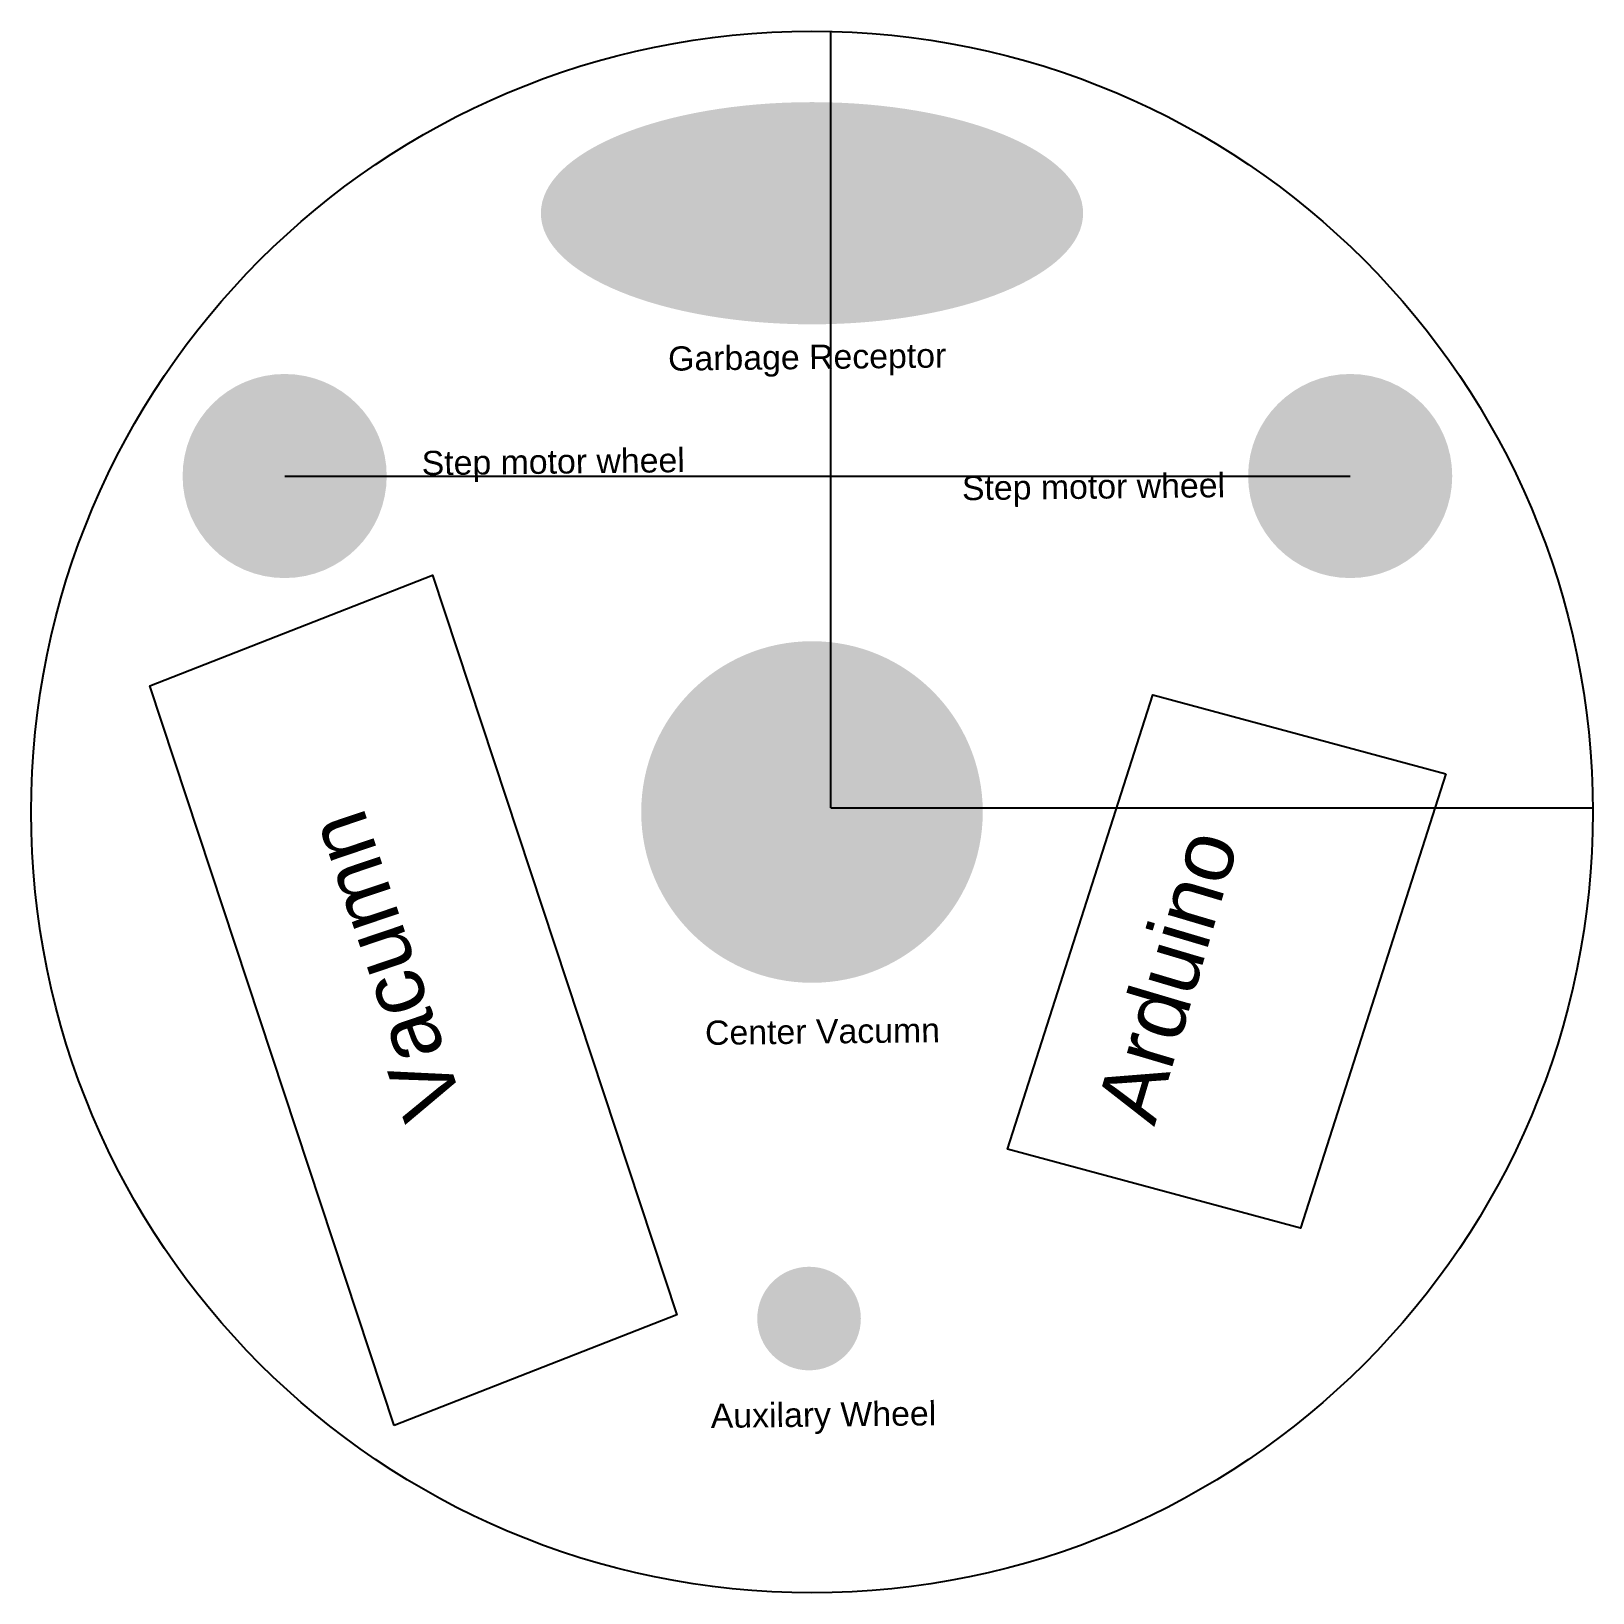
# Model space of a CAD drawing. Header units: millimetres. Extents: x -0.396 to 0.386, y -0.388 to 0.393.
import ezdxf

# ---------------------------------------------------------------- set-up
doc = ezdxf.new("R2010")
doc.units = ezdxf.units.MM
doc.styles.get("Standard").update_dxf_attribs({"font": 'arial.ttf'})
pattern_1 = [(0, (0, 0), (0, 6.985), [5.08, -1.905]), (90, (0, 0), (-6.985, 4e-16), [5.08, -1.905])]

msp = doc.modelspace()

# ---------------------------------------------------------------- hatches: boundary and pattern name
h = msp.add_hatch()
h.set_pattern_fill('ANGLE', color=256)
h.set_pattern_definition(pattern_1)
h.paths.add_polyline_path([(0.386, 0.00242, 1), (-0.39567, 0.00242, 1)])
h = msp.add_hatch()
h.set_pattern_fill('ANGLE', color=256)
h.set_pattern_definition(pattern_1)
h.paths.add_polyline_path([(0.386, 0.00242, 1), (-0.39567, 0.00242, 1)])
h.paths.add_polyline_path([(0.09303, -0.16633), (0.1658, 0.0611), (0.31247, 0.02155), (0.23969, -0.20587)], flags=16)
h.paths.add_polyline_path([(0.01962, -0.25115, -1), (-0.03224, -0.25115, -1)], flags=16)
h.paths.add_polyline_path([(-0.09033, 0.00242, -1), (0.08065, 0.00242, -1)], flags=16)
h.paths.add_polyline_path([(-0.07256, -0.24925), (-0.21398, -0.3047), (-0.33627, 0.06557), (-0.19485, 0.12101)], flags=16)
h.paths.add_polyline_path([(0.21348, 0.1706), (-0.21773, 0.1706, -1), (-0.3199, 0.1706, -1), (-0.21773, 0.1706), (0.21348, 0.1706, -1), (0.31565, 0.1706, -1)], flags=16)
edge = h.paths.add_edge_path(flags=16)
edge.add_ellipse((-0.00484, 0.30215), major_axis=(0.13572, 0), ratio=0.40972, start_angle=0, end_angle=360, ccw=False)
h.paths.add_polyline_path([(-0.3199, 0.1706, -1), (-0.21773, 0.1706, -1)], flags=0)
h.paths.add_polyline_path([(0.06657, 0.15161), (0.20435, 0.15323), (0.20406, 0.1782), (0.06628, 0.17658)], flags=24)
h.paths.add_polyline_path([(-0.20387, 0.16414), (-0.06609, 0.16576), (-0.06638, 0.19073), (-0.20416, 0.18911)], flags=24)
h.paths.add_polyline_path([(-0.06211, -0.12104), (0.06156, -0.11958), (0.06126, -0.09462), (-0.0624, -0.09607)], flags=24)
h.paths.add_polyline_path([(-0.08065, 0.21645), (0.06489, 0.21816), (0.0646, 0.24313), (-0.08095, 0.24142)], flags=24)
h.paths.add_polyline_path([(-0.05844, -0.31256), (0.06053, -0.31116), (0.06023, -0.28619), (-0.05873, -0.28759)], flags=24)
h.paths.add_polyline_path([(0.18049, -0.1676), (0.22731, -0.01), (0.16623, 0.00815), (0.11941, -0.14946)], flags=8)
h.paths.add_polyline_path([(-0.16062, -0.14665), (-0.21621, 0.01815), (-0.27659, -0.00222), (-0.221, -0.16702)], flags=8)
h = msp.add_hatch()
h.set_pattern_fill('ANGLE', color=256)
h.set_pattern_definition(pattern_1)
h.paths.add_polyline_path([(0.386, 0.00242, 1), (-0.39567, 0.00242, 1)])
h.paths.add_polyline_path([(0.23969, -0.20587), (0.09303, -0.16633), (0.1658, 0.0611), (0.31247, 0.02155)], flags=16)
h.paths.add_polyline_path([(-0.03224, -0.25115, -1), (0.01962, -0.25115, -1)], flags=16)
h.paths.add_polyline_path([(-0.09033, 0.00242, -1), (0.08065, 0.00242, -1)], flags=16)
h.paths.add_polyline_path([(-0.07256, -0.24925), (-0.21398, -0.3047), (-0.33627, 0.06557), (-0.19485, 0.12101)], flags=16)
h.paths.add_polyline_path([(0.21348, 0.1706), (-0.21773, 0.1706, -1), (-0.3199, 0.1706, -1), (-0.21773, 0.1706), (0.21348, 0.1706, -1), (0.31565, 0.1706, -1)], flags=16)
edge = h.paths.add_edge_path(flags=16)
edge.add_ellipse((-0.00484, 0.30215), major_axis=(0.13572, 0), ratio=0.40972, start_angle=0, end_angle=360, ccw=False)
h.paths.add_polyline_path([(-0.3199, 0.1706, -1), (-0.21773, 0.1706, -1)], flags=0)
h.paths.add_polyline_path([(0.06657, 0.15161), (0.20435, 0.15323), (0.20406, 0.1782), (0.06628, 0.17658)], flags=24)
h.paths.add_polyline_path([(-0.20387, 0.16414), (-0.06609, 0.16576), (-0.06638, 0.19073), (-0.20416, 0.18911)], flags=24)
h.paths.add_polyline_path([(-0.06211, -0.12104), (0.06156, -0.11958), (0.06126, -0.09462), (-0.0624, -0.09607)], flags=24)
h.paths.add_polyline_path([(-0.08065, 0.21645), (0.06489, 0.21816), (0.0646, 0.24313), (-0.08095, 0.24142)], flags=24)
h.paths.add_polyline_path([(-0.05844, -0.31256), (0.06053, -0.31116), (0.06023, -0.28619), (-0.05873, -0.28759)], flags=24)
h.paths.add_polyline_path([(0.18049, -0.1676), (0.22731, -0.01), (0.16623, 0.00815), (0.11941, -0.14946)], flags=8)
h.paths.add_polyline_path([(-0.16062, -0.14665), (-0.21621, 0.01815), (-0.27659, -0.00222), (-0.221, -0.16702)], flags=8)
h = msp.add_hatch(color=256)
edge = h.paths.add_edge_path()
edge.add_ellipse((-0.00484, 0.30215), major_axis=(0.13572, 0), ratio=0.40972, start_angle=0, end_angle=360, ccw=False)
h = msp.add_hatch(color=256)
edge = h.paths.add_edge_path()
edge.add_ellipse((-0.00484, 0.30215), major_axis=(0.13572, 0), ratio=0.40972, start_angle=0, end_angle=360, ccw=False)
h = msp.add_hatch(color=256)
h.paths.add_polyline_path([(0.01962, -0.25115, 1), (-0.03224, -0.25115, 1)])
h.paths.add_polyline_path([(0.06657, 0.15161), (0.20435, 0.15323), (0.20406, 0.1782), (0.06628, 0.17658)], flags=9)
h.paths.add_polyline_path([(-0.20387, 0.16414), (-0.06609, 0.16576), (-0.06638, 0.19073), (-0.20416, 0.18911)], flags=9)
h.paths.add_polyline_path([(-0.06211, -0.12104), (0.06156, -0.11958), (0.06126, -0.09462), (-0.0624, -0.09607)], flags=9)
h.paths.add_polyline_path([(-0.08065, 0.21645), (0.06489, 0.21816), (0.0646, 0.24313), (-0.08095, 0.24142)], flags=9)
h.paths.add_polyline_path([(-0.16062, -0.14665), (-0.21621, 0.01815), (-0.27659, -0.00222), (-0.221, -0.16702)], flags=9)
h.paths.add_polyline_path([(-0.05844, -0.31256), (0.06053, -0.31116), (0.06023, -0.28619), (-0.05873, -0.28759)], flags=9)
h.paths.add_polyline_path([(0.18049, -0.1676), (0.22731, -0.01), (0.16623, 0.00815), (0.11941, -0.14946)], flags=9)
h = msp.add_hatch(color=256)
h.paths.add_polyline_path([(0.01962, -0.25115, 1), (-0.03224, -0.25115, 1)])
h.paths.add_polyline_path([(0.06657, 0.15161), (0.20435, 0.15323), (0.20406, 0.1782), (0.06628, 0.17658)], flags=9)
h.paths.add_polyline_path([(-0.20387, 0.16414), (-0.06609, 0.16576), (-0.06638, 0.19073), (-0.20416, 0.18911)], flags=9)
h.paths.add_polyline_path([(-0.06211, -0.03962), (0.06156, -0.03817), (0.06126, -0.0132), (-0.0624, -0.01465)], flags=9)
h.paths.add_polyline_path([(-0.08065, 0.21645), (0.06489, 0.21816), (0.0646, 0.24313), (-0.08095, 0.24142)], flags=9)
h.paths.add_polyline_path([(-0.16062, -0.14665), (-0.21621, 0.01815), (-0.27659, -0.00222), (-0.221, -0.16702)], flags=9)
h.paths.add_polyline_path([(-0.05844, -0.31256), (0.06053, -0.31116), (0.06023, -0.28619), (-0.05873, -0.28759)], flags=9)
h.paths.add_polyline_path([(0.18049, -0.1676), (0.22731, -0.01), (0.16623, 0.00815), (0.11941, -0.14946)], flags=9)
h = msp.add_hatch(color=256)
h.paths.add_polyline_path([(0.31565, 0.1706, 1), (0.21348, 0.1706, 1)])
h.paths.add_polyline_path([(-0.3199, 0.1706, 1), (-0.21773, 0.1706, 1)])
h = msp.add_hatch(color=256)
h.paths.add_polyline_path([(0.31565, 0.1706, 1), (0.21348, 0.1706, 1)])
h.paths.add_polyline_path([(-0.3199, 0.1706, 1), (-0.21773, 0.1706, 1)])
msp.add_hatch(color=256).paths.add_polyline_path([(-0.09033, 0.00242, 1), (0.08065, 0.00242, 1)])
msp.add_hatch(color=256).paths.add_polyline_path([(-0.09033, 0.00242, 1), (0.08065, 0.00242, 1)])

# ---------------------------------------------------------------- linework, layer by layer
msp.add_line((-0.26881, 0.1706, 0.18985), (0.26456, 0.1706, 0.18985))
at = {"elevation": 0.18985}
for points in [[(-0.21398, -0.3047), (-0.33627, 0.06557), (-0.19485, 0.12101), (-0.07256, -0.24925)], [(0.31247, 0.02155), (0.23969, -0.20587), (0.09303, -0.16633), (0.1658, 0.0611)]]:
    msp.add_lwpolyline(points, close=True, dxfattribs=at)
msp.add_circle((-0.00484, 0.00242), 0.39084)

# ---------------------------------------------------------------- texts
at = {"attachment_point": 1}
for s, width, gutter_width, insert, char_height, rotation in [('Garbage Receptor', 0.1670051, 0.06059, (-0.07695, 0.23543, 0.18985), 0.0121174, 0.67278), ('Step motor wheel', 0.1670051, 0.06059, (-0.2003, 0.18313, 0.18985), 0.0121174, 0.67278), ('Step motor wheel', 0.1670051, 0.06059, (0.07014, 0.1706, 0.18985), 0.0121174, 0.67278), ('Vacumn', 0.2529167, 0.15461, (-0.20845, -0.15443, 0.1922), 0.030921, 108.63974), ('Arduino', 0.2529167, 0.15461, (0.13688, -0.14652, 0.1922), 0.030921, 73.45484), ('Center Vacumn', 0.1670051, 0.06059, (-0.05846, -0.10205, 0.18985), 0.0121174, 0.67278), ('Auxilary Wheel', 0.1171498, 0.06059, (-0.05561, -0.29379, 0.14972), 0.0121174, 0.67278)]:
    msp.add_mtext_dynamic_manual_height_columns(s, width=width, gutter_width=gutter_width, heights=[0], dxfattribs=dict(at, insert=insert, char_height=char_height, rotation=rotation))

doc.saveas('drawing.dxf')
